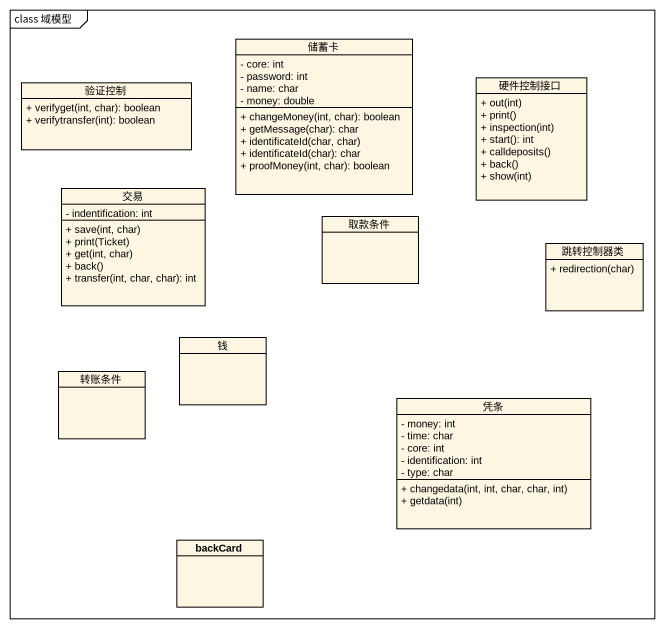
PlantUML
@startuml
mainframe class 域模型
hide circle
hide empty members
skinparam classAttributeIconSize 0
class 储蓄卡 {
  - core: int
  - password: int
  - name: char
  - money: double
  + changeMoney(int, char): boolean
  + getMessage(char): char
  + identificateId(char, char)
  + identificateId(char): char
  + proofMoney(int, char): boolean
}
class 验证控制 {
  + verifyget(int, char): boolean
  + verifytransfer(int): boolean
}
class 硬件控制接口 {
  + out(int)
  + print()
  + inspection(int)
  + start(): int
  + calldeposits()
  + back()
  + show(int)
}
class 交易 {
  - indentification: int
  + save(int, char)
  + print(Ticket)
  + get(int, char)
  + back()
  + transfer(int, char, char): int
}
class 取款条件
class 跳转控制器类 {
  + redirection(char)
}
class 转账条件
class 钱
class 凭条 {
  - money: int
  - time: char
  - core: int
  - identification: int
  - type: char
  + changedata(int, int, char, char, int)
  + getdata(int)
}
class backCard
@enduml
